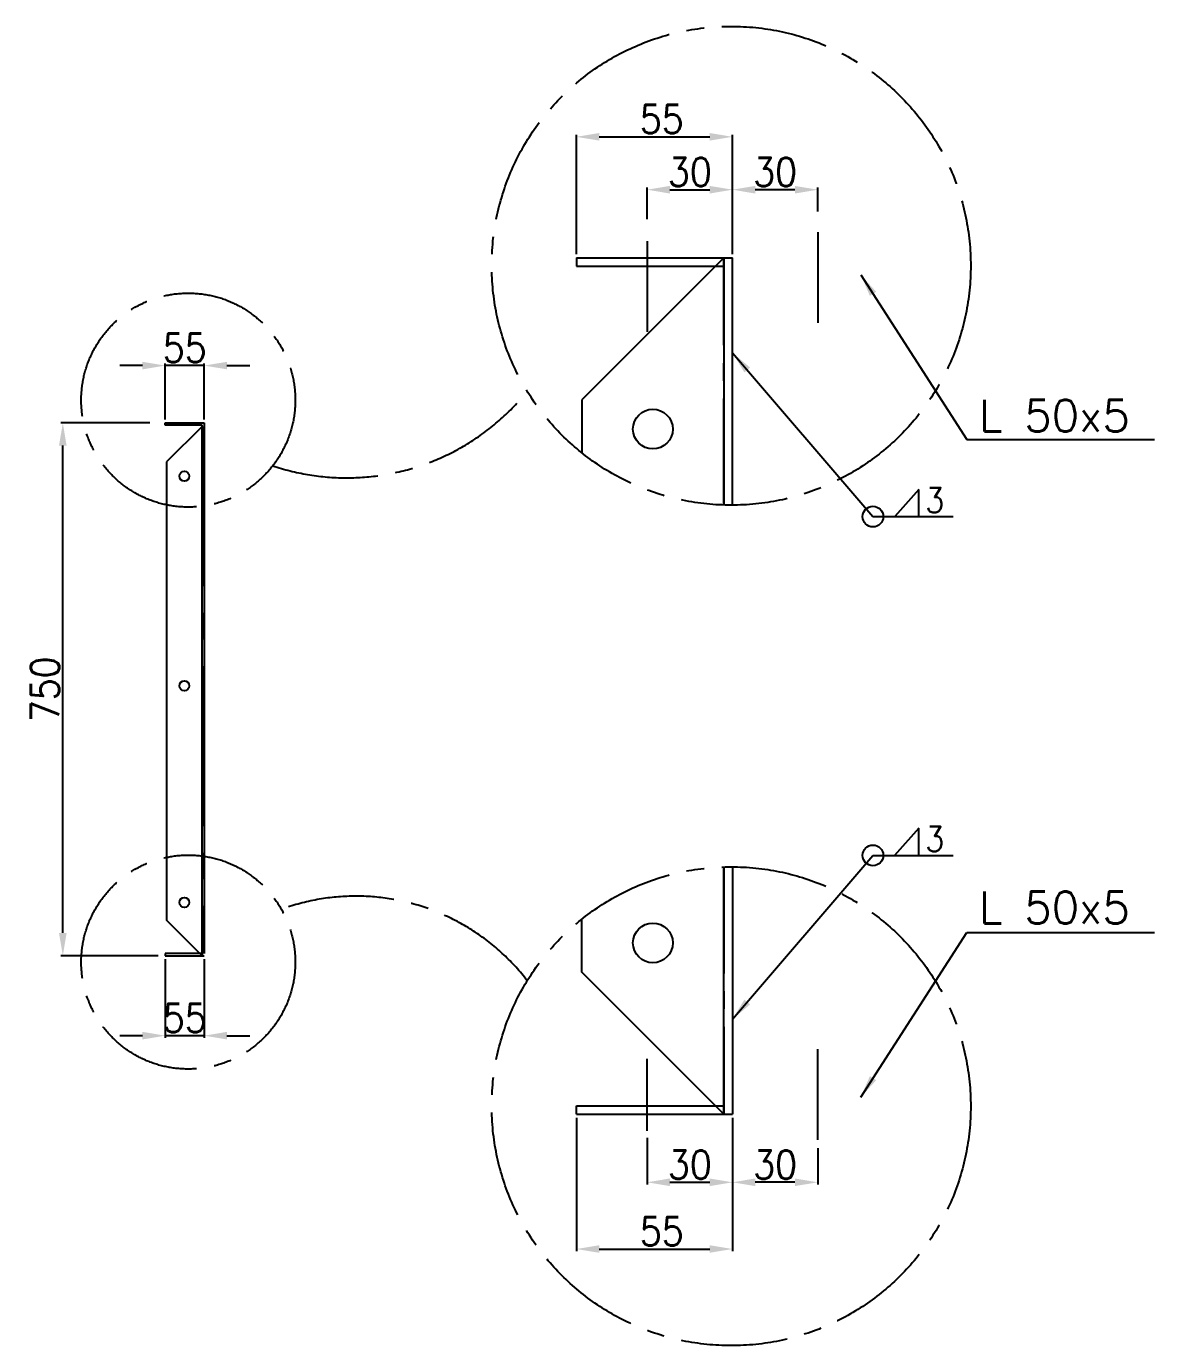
# Model space of a CAD drawing. Header units: inches. Extents: x 98758 to 118468, y 66787 to 119708.
# Drawn here: x 107162 to 108750, y 85737 to 87594 of the extents above; entities that cross this region are included whole.
import ezdxf

# ---------------------------------------------------------------- set-up
doc = ezdxf.new("R2010")
doc.units = ezdxf.units.IN
doc.header["$MEASUREMENT"] = 0
doc.linetypes.add('CENTER2', pattern=[1.125, 0.75, -0.125, 0.125, -0.125])
doc.layers.add('3-TEXT', color=6, linetype='Continuous')
doc.layers.add('TEXT', color=6, linetype='Continuous')
doc.styles.add('ROMANS', font='ROMANS.shx', dxfattribs={"width": 0.9})
doc.dimstyles.new('11', dxfattribs={"dimtxt": 40, "dimasz": 32, "dimexe": 3, "dimexo": 5, "dimgap": 5, "dimtad": 1, "dimdec": 0, "dimdsep": 46, "dimtxsty": 'ROMANS', "dimcen": 2.5, "dimclrd": 6, "dimclre": 6, "dimclrt": 2, "dimadec": 0, "dimazin": 0, "dimtfac": 1, "dimtdec": 0, "dimtmove": 0, "dimatfit": 3, "dimfxl": 1, "dimarcsym": 0})

# ---------------------------------------------------------------- blocks, each defined once
blk = doc.blocks.new('*D399')
at = {"color": 6, "lineweight": -2, "transparency": 16777216}
for p, q in [((107357.1, 86280.9), (107357.1, 86170.3)), ((107412.1, 86280.9), (107412.1, 86170.3)), ((107325.1, 86173.3), (107293.1, 86173.3)), ((107412.1, 86173.3), (107357.1, 86173.3)), ((107444.1, 86173.3), (107476.1, 86173.3))]:
    blk.add_line(p, q, dxfattribs=at)
at = {"color": 6, "transparency": 16777216}
for points in [[(107325.1, 86178.7), (107325.1, 86168), (107357.1, 86173.3)], [(107444.1, 86178.7), (107444.1, 86168), (107412.1, 86173.3)]]:
    blk.add_solid(points, dxfattribs=at)
at = {"layer": 'Defpoints', "color": 0, "transparency": 16777216}
for p in [(107357.1, 86285.9), (107412.1, 86285.9), (107357.1, 86173.3)]:
    blk.add_point(p, dxfattribs=at)
at = {"color": 2, "transparency": 16777216, "insert": (107384.6, 86198.3), "char_height": 40, "attachment_point": 5, "style": 'ROMANS'}
blk.add_mtext('55', dxfattribs=at)
blk = doc.blocks.new('*D400')
at = {"color": 6, "lineweight": -2, "transparency": 16777216}
for p, q in [((107325.1, 87116.6), (107293.1, 87116.6)), ((107357.1, 87040.9), (107357.1, 87119.6)), ((107412.1, 87116.6), (107357.1, 87116.6)), ((107412.1, 87040.9), (107412.1, 87119.6)), ((107444.1, 87116.6), (107476.1, 87116.6))]:
    blk.add_line(p, q, dxfattribs=at)
at = {"color": 6, "transparency": 16777216}
for points in [[(107325.1, 87121.9), (107325.1, 87111.3), (107357.1, 87116.6)], [(107444.1, 87121.9), (107444.1, 87111.3), (107412.1, 87116.6)]]:
    blk.add_solid(points, dxfattribs=at)
at = {"layer": 'Defpoints', "color": 0, "transparency": 16777216}
for p in [(107357.1, 87116.6), (107357.1, 87035.9), (107412.1, 87035.9)]:
    blk.add_point(p, dxfattribs=at)
at = {"color": 2, "transparency": 16777216, "insert": (107384.6, 87141.6), "char_height": 40, "attachment_point": 5, "style": 'ROMANS'}
blk.add_mtext('55', dxfattribs=at)
blk = doc.blocks.new('*D401')
at = {"color": 6, "lineweight": -2, "transparency": 16777216}
for p, q in [((107335.4, 87035.9), (107210.1, 87035.9)), ((107213.1, 86317.9), (107213.1, 87003.9)), ((107347.1, 86285.9), (107210.1, 86285.9))]:
    blk.add_line(p, q, dxfattribs=at)
at = {"color": 6, "transparency": 16777216}
for points in [[(107207.7, 87003.9), (107218.4, 87003.9), (107213.1, 87035.9)], [(107207.7, 86317.9), (107218.4, 86317.9), (107213.1, 86285.9)]]:
    blk.add_solid(points, dxfattribs=at)
at = {"layer": 'Defpoints', "color": 0, "transparency": 16777216}
for p in [(107213.1, 87035.9), (107340.4, 87035.9), (107352.1, 86285.9)]:
    blk.add_point(p, dxfattribs=at)
at = {"color": 2, "transparency": 16777216, "insert": (107188.1, 86660.9), "char_height": 40, "attachment_point": 5, "rotation": 90, "style": 'ROMANS'}
blk.add_mtext('750', dxfattribs=at)
blk = doc.blocks.new('*D404')
at = {"color": 6, "lineweight": -2, "transparency": 16777216}
for p, q in [((107935.9, 87273.5), (107935.9, 87441.6)), ((107967.9, 87438.6), (108123.4, 87438.6)), ((108155.4, 87273.5), (108155.4, 87441.6))]:
    blk.add_line(p, q, dxfattribs=at)
at = {"color": 6, "transparency": 16777216}
for points in [[(107967.9, 87444), (107967.9, 87433.3), (107935.9, 87438.6)], [(108123.4, 87444), (108123.4, 87433.3), (108155.4, 87438.6)]]:
    blk.add_solid(points, dxfattribs=at)
at = {"layer": 'Defpoints', "color": 0, "transparency": 16777216}
for p in [(108155.4, 87438.6), (107935.9, 87268.5), (108155.4, 87268.5)]:
    blk.add_point(p, dxfattribs=at)
at = {"color": 2, "transparency": 16777216, "insert": (108055.9, 87463.6), "char_height": 40, "attachment_point": 5, "style": 'ROMANS'}
blk.add_mtext('55', dxfattribs=at)
blk = doc.blocks.new('*D402')
at = {"color": 6, "lineweight": -2, "transparency": 16777216}
for p, q in [((108035.4, 87322.6), (108035.4, 87367.2)), ((108067.4, 87364.2), (108123.4, 87364.2)), ((108155.4, 87322.7), (108155.4, 87367.2))]:
    blk.add_line(p, q, dxfattribs=at)
at = {"color": 6, "transparency": 16777216}
for points in [[(108067.4, 87369.5), (108067.4, 87358.8), (108035.4, 87364.2)], [(108123.4, 87369.5), (108123.4, 87358.8), (108155.4, 87364.2)]]:
    blk.add_solid(points, dxfattribs=at)
at = {"layer": 'Defpoints', "color": 0, "transparency": 16777216}
for p in [(108155.4, 87364.2), (108035.4, 87317.6), (108155.4, 87317.7)]:
    blk.add_point(p, dxfattribs=at)
at = {"color": 2, "transparency": 16777216, "insert": (108095.4, 87389.2), "char_height": 40, "attachment_point": 5, "style": 'ROMANS'}
blk.add_mtext('30', dxfattribs=at)
blk = doc.blocks.new('*D403')
at = {"color": 6, "lineweight": -2, "transparency": 16777216}
for p, q in [((108155.4, 87322.7), (108155.4, 87367.2)), ((108243.4, 87364.2), (108187.4, 87364.2)), ((108275.4, 87333.4), (108275.4, 87367.2))]:
    blk.add_line(p, q, dxfattribs=at)
at = {"color": 6, "transparency": 16777216}
for points in [[(108187.4, 87369.5), (108187.4, 87358.8), (108155.4, 87364.2)], [(108243.4, 87369.5), (108243.4, 87358.8), (108275.4, 87364.2)]]:
    blk.add_solid(points, dxfattribs=at)
at = {"layer": 'Defpoints', "color": 0, "transparency": 16777216}
for p in [(108155.4, 87364.2), (108275.4, 87328.4), (108155.4, 87317.7)]:
    blk.add_point(p, dxfattribs=at)
at = {"color": 2, "transparency": 16777216, "insert": (108215.4, 87389.2), "char_height": 40, "attachment_point": 5, "style": 'ROMANS'}
blk.add_mtext('30', dxfattribs=at)
blk = doc.blocks.new('*D435')
at = {"color": 6, "lineweight": -2, "transparency": 16777216}
for p, q in [((107935.9, 86057.6), (107935.9, 85870)), ((108155.4, 86057.6), (108155.4, 85870)), ((107967.9, 85873), (108123.4, 85873))]:
    blk.add_line(p, q, dxfattribs=at)
at = {"color": 6, "transparency": 16777216}
for points in [[(107967.9, 85878.3), (107967.9, 85867.7), (107935.9, 85873)], [(108123.4, 85878.3), (108123.4, 85867.7), (108155.4, 85873)]]:
    blk.add_solid(points, dxfattribs=at)
at = {"layer": 'Defpoints', "color": 0, "transparency": 16777216}
for p in [(107935.9, 86062.6), (108155.4, 86062.6), (108155.4, 85873)]:
    blk.add_point(p, dxfattribs=at)
at = {"color": 2, "transparency": 16777216, "insert": (108055.9, 85898), "char_height": 40, "attachment_point": 5, "style": 'ROMANS'}
blk.add_mtext('55', dxfattribs=at)
blk = doc.blocks.new('*D433')
at = {"color": 6, "lineweight": -2, "transparency": 16777216}
for p, q in [((108035.4, 86029.6), (108035.4, 85963.9)), ((108155.4, 86008.4), (108155.4, 85963.9)), ((108067.4, 85966.9), (108123.4, 85966.9))]:
    blk.add_line(p, q, dxfattribs=at)
at = {"color": 6, "transparency": 16777216}
for points in [[(108067.4, 85972.3), (108067.4, 85961.6), (108035.4, 85966.9)], [(108123.4, 85972.3), (108123.4, 85961.6), (108155.4, 85966.9)]]:
    blk.add_solid(points, dxfattribs=at)
at = {"layer": 'Defpoints', "color": 0, "transparency": 16777216}
for p in [(108035.4, 86034.6), (108155.4, 86013.4), (108155.4, 85966.9)]:
    blk.add_point(p, dxfattribs=at)
at = {"color": 2, "transparency": 16777216, "insert": (108095.4, 85991.9), "char_height": 40, "attachment_point": 5, "style": 'ROMANS'}
blk.add_mtext('30', dxfattribs=at)
blk = doc.blocks.new('*D434')
at = {"color": 6, "lineweight": -2, "transparency": 16777216}
for p, q in [((108155.4, 86008.4), (108155.4, 85963.9)), ((108275.4, 86015), (108275.4, 85963.9)), ((108243.4, 85966.9), (108187.4, 85966.9))]:
    blk.add_line(p, q, dxfattribs=at)
at = {"color": 6, "transparency": 16777216}
for points in [[(108187.4, 85972.3), (108187.4, 85961.6), (108155.4, 85966.9)], [(108243.4, 85972.3), (108243.4, 85961.6), (108275.4, 85966.9)]]:
    blk.add_solid(points, dxfattribs=at)
at = {"layer": 'Defpoints', "color": 0, "transparency": 16777216}
for p in [(108275.4, 86020), (108155.4, 86013.4), (108155.4, 85966.9)]:
    blk.add_point(p, dxfattribs=at)
at = {"color": 2, "transparency": 16777216, "insert": (108215.4, 85991.9), "char_height": 40, "attachment_point": 5, "style": 'ROMANS'}
blk.add_mtext('30', dxfattribs=at)

msp = doc.modelspace()

# ---------------------------------------------------------------- linework, layer by layer
at = {"color": 5}
for p, q in [((108275.4, 87304.5), (108275.4, 87176.9)), ((108035.4, 87291.9), (108035.4, 87164.3)), ((108275.4, 86026.6), (108275.4, 86154.2)), ((108035.4, 86039.2), (108035.4, 86140.9))]:
    msp.add_line(p, q, dxfattribs=at)
at = {"color": 0}
for p, q in [((107935.9, 87268.5), (108155.4, 87268.5)), ((107935.9, 87268.5), (107935.9, 87256.5)), ((108143.4, 87268.5), (108143.4, 87028.5)), ((108155.4, 86920.1), (108155.4, 87268.5)), ((107935.9, 87256.5), (108143.4, 87256.5)), ((108143.4, 87256.5), (108143.4, 86920.2)), ((108143.4, 86074.6), (108143.4, 86410.9)), ((108155.4, 86411.1), (108155.4, 86062.6)), ((108143.4, 86062.6), (108143.4, 86302.6)), ((107935.9, 86062.6), (107935.9, 86074.6)), ((107935.9, 86074.6), (108143.4, 86074.6)), ((107935.9, 86062.6), (108155.4, 86062.6))]:
    msp.add_line(p, q, dxfattribs=at)
for p, q in [((108143.4, 87268.5), (107943.4, 87068.5)), ((107943.4, 87068.5), (107943.4, 86993.7)), ((107357.1, 87035.9), (107412.1, 87035.9)), ((107357.1, 87032.9), (107357.1, 87035.9)), ((107409.1, 87032.9), (107357.1, 87032.9)), ((107409.1, 87030.9), (107359.1, 86980.9)), ((107409.1, 86285.9), (107409.1, 87032.9)), ((107412.1, 87035.9), (107412.1, 86288.9)), ((107359.1, 86980.9), (107359.1, 86335.9)), ((107409.1, 86285.9), (107359.1, 86335.9)), ((107943.4, 86262.6), (107943.4, 86337.4)), ((107409.1, 86288.9), (107357.1, 86288.9)), ((107357.1, 86288.9), (107357.1, 86285.9)), ((107357.1, 86285.9), (107412.1, 86285.9)), ((108143.4, 86062.6), (107943.4, 86262.6))]:
    msp.add_line(p, q)
at = {"color": 3, "linetype": 'CENTER2', "ltscale": 200}
for p, q in [((108143.4, 86920.2), (108143.4, 87268.5)), ((108143.4, 86410.9), (108143.4, 86062.6))]:
    msp.add_line(p, q, dxfattribs=at)
at = {"color": 3, "linetype": 'CENTER2', "ltscale": 300}
msp.add_line((107409.1, 87030.9), (107409.1, 86285.9), dxfattribs=at)
at = {"color": 3, "linetype": 'CENTER2', "ltscale": 200}
for centre, radius in [((108153.7, 87257.1), 337), ((107389.6, 87068), 150.6), ((107389.6, 86276.9), 150.6), ((108153.7, 86074), 337)]:
    msp.add_circle(centre, radius, dxfattribs=at)
for centre, radius in [((108043.4, 87027.2), 28), ((107384.1, 86960.9), 7), ((107384.1, 86665.9), 7), ((107384.1, 86360.9), 7), ((108043.4, 86303.9), 28)]:
    msp.add_circle(centre, radius)
for centre, radius, start, end in [((107612.4, 87284.8), 326.2, 251.4136, 321.2108), ((107625.4, 86065.7), 304, 37.4672, 110.1781)]:
    msp.add_arc(centre, radius, start, end, dxfattribs=at)
at = {"layer": '3-TEXT', "color": 2}
for p, q in [((108417.9, 86942.1), (108383.8, 86904)), ((108417.9, 86904), (108417.9, 86942.1)), ((108417.6, 86465.2), (108383.5, 86427.1)), ((108417.6, 86427.1), (108417.6, 86465.2))]:
    msp.add_line(p, q, dxfattribs=at)
for centre in [(108353.1, 86904), (108353.1, 86427.1)]:
    msp.add_circle(centre, 14.5, dxfattribs=at)

# ---------------------------------------------------------------- texts
at = {"color": 2, "lineweight": 0, "style": 'ROMANS', "width": 0.9}
for p in [(108426.6, 86909.6), (108426.6, 86432.7)]:
    msp.add_text('3', height=35, dxfattribs=at).set_placement(p)
at = {"layer": 'TEXT', "color": 2, "style": 'ROMANS'}
for p in [(108502.5, 87023.6), (108502.5, 86331.1)]:
    msp.add_text('L 50x5', height=45, dxfattribs=at).set_placement(p)

# ---------------------------------------------------------------- dimensions: what is measured, and where the dimension line sits
at = {"color": 0}
for base, p1, p2, picture, middle in [((108155.4, 87438.6), (107935.9, 87268.5), (108155.4, 87268.5), '*D404', (108055.9, 87438.6)), ((108155.4, 85873), (107935.9, 86062.6), (108155.4, 86062.6), '*D435', (108055.9, 85873))]:
    dim = msp.add_linear_dim(base=base, p1=p1, p2=p2, angle=180, dimstyle='11', override={"dimlfac": 0.25}, dxfattribs=at)
    dim.commit()
    dim.dimension.update_dxf_attribs({"geometry": picture, "text_midpoint": middle, "dimtype": 160})
for base, p1, p2, picture, middle in [((108155.4, 87364.2), (108035.4, 87317.6), (108155.4, 87317.7), '*D402', (108095.4, 87389.2)), ((108155.4, 85966.9), (108035.4, 86034.6), (108155.4, 86013.4), '*D433', (108095.4, 85991.9))]:
    dim = msp.add_linear_dim(base=base, p1=p1, p2=p2, angle=180, dimstyle='11', override={"dimlfac": 0.25}, dxfattribs=at)
    dim.commit()
    dim.dimension.update_dxf_attribs({"geometry": picture, "text_midpoint": middle})
for base, p1, p2, picture, middle in [((108155.4, 87364.2), (108275.4, 87328.4), (108155.4, 87317.7), '*D403', (108215.4, 87389.2)), ((108155.4, 85966.9), (108275.4, 86020), (108155.4, 86013.4), '*D434', (108215.4, 85991.9))]:
    dim = msp.add_linear_dim(base=base, p1=p1, p2=p2, dimstyle='11', override={"dimlfac": 0.25}, dxfattribs=at)
    dim.commit()
    dim.dimension.update_dxf_attribs({"geometry": picture, "text_midpoint": middle})
dim = msp.add_linear_dim(base=(107357.1, 87116.6), p1=(107412.1, 87035.9), p2=(107357.1, 87035.9), dimstyle='11')
dim.commit()
dim.dimension.update_dxf_attribs({"geometry": '*D400', "text_midpoint": (107384.6, 87116.6), "dimtype": 160})
dim = msp.add_linear_dim(base=(107213.1, 87035.9), p1=(107352.1, 86285.9), p2=(107340.4, 87035.9), angle=90, dimstyle='11')
dim.commit()
dim.dimension.update_dxf_attribs({"geometry": '*D401', "text_midpoint": (107188.1, 86660.9)})
dim = msp.add_linear_dim(base=(107357.1, 86173.3), p1=(107412.1, 86285.9), p2=(107357.1, 86285.9), angle=180, dimstyle='11')
dim.commit()
dim.dimension.update_dxf_attribs({"geometry": '*D399', "text_midpoint": (107384.6, 86173.3), "dimtype": 160})

# ---------------------------------------------------------------- leaders
for points in [[(108335.9, 87244.5), (108485.4, 87012.5), (108749.5, 87012.5)], [(108335.9, 86086.6), (108485.4, 86318.6), (108749.5, 86318.6)]]:
    msp.add_leader(points, dimstyle='11', dxfattribs=at)
for points in [[(108155.4, 87134.7), (108353.1, 86904), (108466.1, 86904)], [(108155.4, 86196.4), (108353.1, 86427.1), (108466.1, 86427.1)]]:
    msp.add_leader(points, dimstyle='11', override={"dimlfac": 0.25}, dxfattribs=at)

doc.saveas('drawing.dxf')
